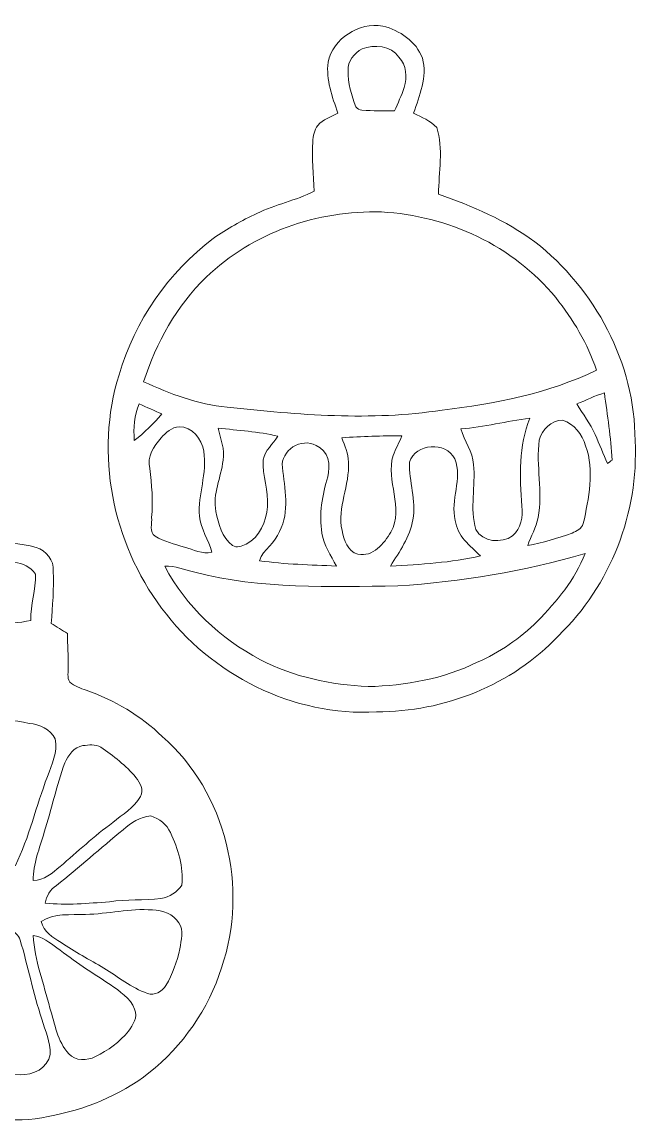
# Model space of a CAD drawing. Header units: centimetres. Extents: x -16.2 to 16.2, y -12 to 12.
# Drawn here: x 2.88 to 16.19, y -11.99 to 11.74 of the extents above; entities that cross this region are included whole.
import ezdxf

# ---------------------------------------------------------------- set-up
doc = ezdxf.new("R2010")
doc.units = ezdxf.units.CM
doc.header["$MEASUREMENT"] = 0
doc.layers.add('Layer 1', color=7, linetype='Continuous')

msp = doc.modelspace()

# ---------------------------------------------------------------- linework, layer by layer
at = {"layer": 'Layer 1', "color": 253, "lineweight": 9}
for points, knots in [([(9.48439, 10.86774), (9.58741, 11.38244), (10.1522, 11.73628), (10.66232, 11.64738), (10.66232, 11.64738), (11.02533, 11.55671), (11.38834, 11.31859), (11.51886, 10.95417), (11.51886, 10.95417), (11.63352, 10.54248), (11.45148, 10.14913), (11.32978, 9.76531), (11.32978, 9.76531), (11.50546, 9.68205), (11.69031, 9.60479), (11.82825, 9.46121), (11.82825, 9.46121), (11.9743, 8.99449), (11.87235, 8.49672), (11.86459, 8.01765), (11.86459, 8.01765), (12.59589, 7.76294), (13.31591, 7.45426), (13.9428, 6.99247), (13.9428, 6.99247), (15.24843, 5.97365), (16.10744, 4.36569), (16.10709, 2.69599), (16.10709, 2.69599), (16.19176, 1.14377), (15.57263, -0.43244), (14.45539, -1.5137), (14.45539, -1.5137), (13.45279, -2.58297), (11.98559, -3.15976), (10.52897, -3.1573), (10.52897, -3.1573), (8.73227, -3.26066), (6.94969, -2.35649), (5.89312, -0.9161), (5.89312, -0.9161), (4.83055, 0.49431), (4.44496, 2.42436), (4.97413, 4.1191), (4.97413, 4.1191), (5.31068, 5.28821), (6.04199, 6.32749), (7.00648, 7.06479), (7.00648, 7.06479), (7.30776, 7.26376), (7.61749, 7.45497), (7.94699, 7.6049), (7.94699, 7.6049), (8.34845, 7.79257), (8.78695, 7.88535), (9.18453, 8.08044), (9.18453, 8.08044), (9.15666, 8.4371), (9.14079, 8.79517), (9.15278, 9.15289), (9.15278, 9.15289), (9.15808, 9.276), (9.19194, 9.40124), (9.26073, 9.50425), (9.26073, 9.50425), (9.37609, 9.63266), (9.54648, 9.6877), (9.69359, 9.76919), (9.69359, 9.76919), (9.57471, 10.12338), (9.4343, 10.48603), (9.48439, 10.86774), (9.48439, 10.86774), (9.48439, 10.86774), (9.48439, 10.86774), (9.48439, 10.86774)], [0, 0, 0, 0, 0.05, 0.05, 0.05, 0.05, 0.1, 0.1, 0.1, 0.1, 0.15, 0.15, 0.15, 0.15, 0.2, 0.2, 0.2, 0.2, 0.25, 0.25, 0.25, 0.25, 0.3, 0.3, 0.3, 0.3, 0.35, 0.35, 0.35, 0.35, 0.4, 0.4, 0.4, 0.4, 0.45, 0.45, 0.45, 0.45, 0.5, 0.5, 0.5, 0.5, 0.55, 0.55, 0.55, 0.55, 0.6, 0.6, 0.6, 0.6, 0.65, 0.65, 0.65, 0.65, 0.7, 0.7, 0.7, 0.7, 0.75, 0.75, 0.75, 0.75, 0.8, 0.8, 0.8, 0.8, 0.85, 0.85, 0.85, 0.85, 0.9, 0.9, 0.9, 0.9, 1, 1, 1, 1]), ([(10.2157, 11.15772), (10.05096, 11.06036), (9.89468, 10.89243), (9.91655, 10.68535), (9.91655, 10.68535), (9.90984, 10.41689), (9.98393, 10.15089), (10.08447, 9.90465), (10.08447, 9.90465), (10.10881, 9.85668), (10.1642, 9.83798), (10.21464, 9.83163), (10.21464, 9.83163), (10.44783, 9.81893), (10.68172, 9.81364), (10.91632, 9.81611), (10.91632, 9.81611), (10.99146, 9.98227), (11.06731, 10.14878), (11.12516, 10.32199), (11.12516, 10.32199), (11.1936, 10.54142), (11.17773, 10.8053), (11.01051, 10.97569), (11.01051, 10.97569), (10.83553, 11.23004), (10.48346, 11.25403), (10.2157, 11.15772), (10.2157, 11.15772), (10.2157, 11.15772), (10.2157, 11.15772), (10.2157, 11.15772)], [0, 0, 0, 0, 0.11111111, 0.11111111, 0.11111111, 0.11111111, 0.22222222, 0.22222222, 0.22222222, 0.22222222, 0.33333333, 0.33333333, 0.33333333, 0.33333333, 0.44444444, 0.44444444, 0.44444444, 0.44444444, 0.55555556, 0.55555556, 0.55555556, 0.55555556, 0.66666667, 0.66666667, 0.66666667, 0.66666667, 0.77777778, 0.77777778, 0.77777778, 0.77777778, 1, 1, 1, 1]), ([(6.85585, 6.22695), (6.2152, 5.611), (5.77705, 4.80984), (5.50294, 3.97058), (5.50294, 3.97058), (6.07656, 3.71305), (6.66958, 3.47493), (7.30317, 3.42095), (7.30317, 3.42095), (8.84163, 3.2562), (10.40656, 3.11897), (11.94467, 3.35675), (11.94467, 3.35675), (13.0852, 3.49433), (14.23208, 3.7187), (15.27524, 4.21717), (15.27524, 4.21717), (15.08686, 4.78973), (14.76795, 5.31643), (14.39436, 5.78633), (14.39436, 5.78633), (13.48384, 6.90887), (12.06496, 7.55692), (10.6348, 7.63594), (10.6348, 7.63594), (9.26038, 7.67263), (7.84892, 7.19567), (6.85585, 6.22695), (6.85585, 6.22695), (6.85585, 6.22695), (6.85585, 6.22695), (6.85585, 6.22695)], [0, 0, 0, 0, 0.11111111, 0.11111111, 0.11111111, 0.11111111, 0.22222222, 0.22222222, 0.22222222, 0.22222222, 0.33333333, 0.33333333, 0.33333333, 0.33333333, 0.44444444, 0.44444444, 0.44444444, 0.44444444, 0.55555556, 0.55555556, 0.55555556, 0.55555556, 0.66666667, 0.66666667, 0.66666667, 0.66666667, 0.77777778, 0.77777778, 0.77777778, 0.77777778, 1, 1, 1, 1]), ([(14.85156, 3.48974), (14.98349, 3.27032), (15.13695, 3.06182), (15.24773, 2.8297), (15.24773, 2.8297), (15.33627, 2.6212), (15.422, 2.4106), (15.51125, 2.20211), (15.51125, 2.20211), (15.54441, 2.22786), (15.57722, 2.25326), (15.61109, 2.27831), (15.61109, 2.27831), (15.58674, 2.76443), (15.50949, 3.24562), (15.44599, 3.72752), (15.44599, 3.72752), (15.23891, 3.67248), (15.04946, 3.56947), (14.85156, 3.48974), (14.85156, 3.48974), (14.85156, 3.48974), (14.85156, 3.48974), (14.85156, 3.48974)], [0, 0, 0, 0, 0.14285714, 0.14285714, 0.14285714, 0.14285714, 0.28571429, 0.28571429, 0.28571429, 0.28571429, 0.42857143, 0.42857143, 0.42857143, 0.42857143, 0.57142857, 0.57142857, 0.57142857, 0.57142857, 0.71428571, 0.71428571, 0.71428571, 0.71428571, 1, 1, 1, 1]), ([(5.40734, 3.4908), (5.3008, 3.24315), (5.28352, 2.96728), (5.30186, 2.70058), (5.30186, 2.70058), (5.52164, 2.8678), (5.71743, 3.06641), (5.89876, 3.27384), (5.89876, 3.27384), (5.73296, 3.34193), (5.57209, 3.42025), (5.40734, 3.4908), (5.40734, 3.4908), (5.40734, 3.4908), (5.40734, 3.4908), (5.40734, 3.4908)], [0, 0, 0, 0, 0.2, 0.2, 0.2, 0.2, 0.4, 0.4, 0.4, 0.4, 0.6, 0.6, 0.6, 0.6, 1, 1, 1, 1]), ([(12.35107, 2.94999), (12.41457, 2.68329), (12.60542, 2.46175), (12.62376, 2.18164), (12.62376, 2.18164), (12.66716, 1.71845), (12.53663, 1.2369), (12.67351, 0.78288), (12.67351, 0.78288), (12.81638, 0.50172), (13.22454, 0.47808), (13.46549, 0.64106), (13.46549, 0.64106), (13.63835, 0.80193), (13.69727, 1.05593), (13.66375, 1.28453), (13.66375, 1.28453), (13.61966, 1.922), (13.59355, 2.58099), (13.83626, 3.18565), (13.83626, 3.18565), (13.3392, 3.11792), (12.85166, 2.99197), (12.35107, 2.94999), (12.35107, 2.94999), (12.35107, 2.94999), (12.35107, 2.94999), (12.35107, 2.94999)], [0, 0, 0, 0, 0.125, 0.125, 0.125, 0.125, 0.25, 0.25, 0.25, 0.25, 0.375, 0.375, 0.375, 0.375, 0.5, 0.5, 0.5, 0.5, 0.625, 0.625, 0.625, 0.625, 0.75, 0.75, 0.75, 0.75, 1, 1, 1, 1]), ([(14.03876, 2.71081), (13.96538, 2.15554), (14.12131, 1.59074), (14.01441, 1.03829), (14.01441, 1.03829), (13.97808, 0.82239), (13.85531, 0.63754), (13.79005, 0.43116), (13.79005, 0.43116), (14.1139, 0.50101), (14.43775, 0.5818), (14.74643, 0.7035), (14.74643, 0.7035), (14.84344, 0.74654), (14.96092, 0.79452), (14.9902, 0.90847), (14.9902, 0.90847), (15.10803, 1.45598), (15.23397, 2.0423), (15.04029, 2.58875), (15.04029, 2.58875), (14.97009, 2.83393), (14.79088, 3.0583), (14.54358, 3.13838), (14.54358, 3.13838), (14.29734, 3.14437), (14.1012, 2.93306), (14.03876, 2.71081), (14.03876, 2.71081), (14.03876, 2.71081), (14.03876, 2.71081), (14.03876, 2.71081)], [0, 0, 0, 0, 0.11111111, 0.11111111, 0.11111111, 0.11111111, 0.22222222, 0.22222222, 0.22222222, 0.22222222, 0.33333333, 0.33333333, 0.33333333, 0.33333333, 0.44444444, 0.44444444, 0.44444444, 0.44444444, 0.55555556, 0.55555556, 0.55555556, 0.55555556, 0.66666667, 0.66666667, 0.66666667, 0.66666667, 0.77777778, 0.77777778, 0.77777778, 0.77777778, 1, 1, 1, 1]), ([(6.27094, 2.99832), (6.11008, 2.98527), (5.98413, 2.86991), (5.87971, 2.75808), (5.87971, 2.75808), (5.72731, 2.57781), (5.56997, 2.34921), (5.63594, 2.09839), (5.63594, 2.09839), (5.67933, 1.74667), (5.71038, 1.39389), (5.67722, 1.03864), (5.67722, 1.03864), (5.69274, 0.91623), (5.61583, 0.72079), (5.75165, 0.63683), (5.75165, 0.63683), (5.94498, 0.51689), (6.17146, 0.46891), (6.38454, 0.39482), (6.38454, 0.39482), (6.57609, 0.35249), (6.77259, 0.23537), (6.97403, 0.29217), (6.97403, 0.29217), (6.91123, 0.55957), (6.73132, 0.78747), (6.70662, 1.06757), (6.70662, 1.06757), (6.67523, 1.53747), (6.87701, 1.99573), (6.80223, 2.46775), (6.80223, 2.46775), (6.75636, 2.73198), (6.5574, 2.99691), (6.27094, 2.99832), (6.27094, 2.99832), (6.27094, 2.99832), (6.27094, 2.99832), (6.27094, 2.99832)], [0, 0, 0, 0, 0.09090909, 0.09090909, 0.09090909, 0.09090909, 0.18181818, 0.18181818, 0.18181818, 0.18181818, 0.27272727, 0.27272727, 0.27272727, 0.27272727, 0.36363636, 0.36363636, 0.36363636, 0.36363636, 0.45454545, 0.45454545, 0.45454545, 0.45454545, 0.54545455, 0.54545455, 0.54545455, 0.54545455, 0.63636364, 0.63636364, 0.63636364, 0.63636364, 0.72727273, 0.72727273, 0.72727273, 0.72727273, 0.81818182, 0.81818182, 0.81818182, 0.81818182, 1, 1, 1, 1]), ([(7.11232, 2.9694), (7.15712, 2.74044), (7.26613, 2.51043), (7.21709, 2.27372), (7.21709, 2.27372), (7.17546, 1.9026), (6.98708, 1.55017), (7.06469, 1.16917), (7.06469, 1.16917), (7.11937, 0.90459), (7.18569, 0.6012), (7.42382, 0.43716), (7.42382, 0.43716), (7.51343, 0.37401), (7.62878, 0.41952), (7.71768, 0.4615), (7.71768, 0.4615), (8.00873, 0.61637), (8.15125, 0.95504), (8.17418, 1.27042), (8.17418, 1.27042), (8.20804, 1.61402), (8.05564, 1.94246), (8.08175, 2.28501), (8.08175, 2.28501), (8.12056, 2.48856), (8.29518, 2.62473), (8.40101, 2.79442), (8.40101, 2.79442), (7.97768, 2.89355), (7.54235, 2.91754), (7.11232, 2.9694), (7.11232, 2.9694), (7.11232, 2.9694), (7.11232, 2.9694), (7.11232, 2.9694)], [0, 0, 0, 0, 0.1, 0.1, 0.1, 0.1, 0.2, 0.2, 0.2, 0.2, 0.3, 0.3, 0.3, 0.3, 0.4, 0.4, 0.4, 0.4, 0.5, 0.5, 0.5, 0.5, 0.6, 0.6, 0.6, 0.6, 0.7, 0.7, 0.7, 0.7, 0.8, 0.8, 0.8, 0.8, 1, 1, 1, 1]), ([(8.49838, 2.12026), (8.54424, 1.66447), (8.66454, 1.16564), (8.43594, 0.73737), (8.43594, 0.73737), (8.34422, 0.49007), (8.08704, 0.35496), (8.00273, 0.10484), (8.00273, 0.10484), (8.55236, 0.02688), (9.10869, 0.01806), (9.66255, -0.01052), (9.66255, -0.01052), (9.54895, 0.22091), (9.38421, 0.43857), (9.34822, 0.70033), (9.34822, 0.70033), (9.28508, 1.11132), (9.36022, 1.52407), (9.47628, 1.91777), (9.47628, 1.91777), (9.5426, 2.16506), (9.4978, 2.49138), (9.22369, 2.59122), (9.22369, 2.59122), (8.91078, 2.77678), (8.45217, 2.48221), (8.49838, 2.12026), (8.49838, 2.12026), (8.49838, 2.12026), (8.49838, 2.12026), (8.49838, 2.12026)], [0, 0, 0, 0, 0.11111111, 0.11111111, 0.11111111, 0.11111111, 0.22222222, 0.22222222, 0.22222222, 0.22222222, 0.33333333, 0.33333333, 0.33333333, 0.33333333, 0.44444444, 0.44444444, 0.44444444, 0.44444444, 0.55555556, 0.55555556, 0.55555556, 0.55555556, 0.66666667, 0.66666667, 0.66666667, 0.66666667, 0.77777778, 0.77777778, 0.77777778, 0.77777778, 1, 1, 1, 1]), ([(9.78179, 2.75985), (9.84105, 2.5891), (9.91725, 2.42118), (9.92466, 2.23668), (9.92466, 2.23668), (9.95183, 1.73503), (9.67878, 1.26019), (9.78496, 0.75677), (9.78496, 0.75677), (9.82377, 0.55675), (9.90279, 0.30628), (10.12716, 0.24666), (10.12716, 0.24666), (10.45277, 0.17751), (10.69442, 0.48126), (10.838, 0.72538), (10.838, 0.72538), (11.12799, 1.24467), (10.72547, 1.83345), (10.88598, 2.37532), (10.88598, 2.37532), (10.94172, 2.52031), (11.01792, 2.65578), (11.07648, 2.79936), (11.07648, 2.79936), (10.64398, 2.80606), (10.21253, 2.78842), (9.78179, 2.75985), (9.78179, 2.75985), (9.78179, 2.75985), (9.78179, 2.75985), (9.78179, 2.75985)], [0, 0, 0, 0, 0.11111111, 0.11111111, 0.11111111, 0.11111111, 0.22222222, 0.22222222, 0.22222222, 0.22222222, 0.33333333, 0.33333333, 0.33333333, 0.33333333, 0.44444444, 0.44444444, 0.44444444, 0.44444444, 0.55555556, 0.55555556, 0.55555556, 0.55555556, 0.66666667, 0.66666667, 0.66666667, 0.66666667, 0.77777778, 0.77777778, 0.77777778, 0.77777778, 1, 1, 1, 1]), ([(11.23664, 2.23209), (11.23523, 1.81652), (11.38128, 1.408), (11.31425, 0.99067), (11.31425, 0.99067), (11.24299, 0.61884), (11.03097, 0.30169), (10.82671, -0.0084), (10.82671, -0.0084), (11.47971, 0.02511), (12.13517, 0.06427), (12.77511, 0.20856), (12.77511, 0.20856), (12.54933, 0.42904), (12.26287, 0.63718), (12.22901, 0.97726), (12.22901, 0.97726), (12.10906, 1.41859), (12.39552, 1.87226), (12.21631, 2.30229), (12.21631, 2.30229), (12.02863, 2.69035), (11.37493, 2.64272), (11.23664, 2.23209), (11.23664, 2.23209), (11.23664, 2.23209), (11.23664, 2.23209), (11.23664, 2.23209)], [0, 0, 0, 0, 0.125, 0.125, 0.125, 0.125, 0.25, 0.25, 0.25, 0.25, 0.375, 0.375, 0.375, 0.375, 0.5, 0.5, 0.5, 0.5, 0.625, 0.625, 0.625, 0.625, 0.75, 0.75, 0.75, 0.75, 1, 1, 1, 1]), ([(2.13004, 0.42869), (2.47435, 0.52147), (2.84265, 0.49007), (3.18237, 0.39165), (3.18237, 0.39165), (3.39898, 0.32215), (3.57325, 0.11754), (3.55526, -0.12164), (3.55526, -0.12164), (3.57184, -0.49629), (3.53691, -0.87271), (3.51187, -1.247), (3.51187, -1.247), (3.62793, -1.31932), (3.74294, -1.39305), (3.85829, -1.46784), (3.85829, -1.46784), (3.86147, -1.70738), (3.87981, -1.94797), (3.87488, -2.18786), (3.87488, -2.18786), (3.88475, -2.29017), (3.84595, -2.41823), (3.90839, -2.51312), (3.90839, -2.51312), (4.01034, -2.60132), (4.13981, -2.64612), (4.26505, -2.69233), (4.26505, -2.69233), (4.87535, -2.89871), (5.44297, -3.24302), (5.90723, -3.68928), (5.90723, -3.68928), (7.28624, -4.89367), (7.77589, -6.96447), (7.18499, -8.68215), (7.18499, -8.68215), (6.90241, -9.57185), (6.35032, -10.37125), (5.61795, -10.95086), (5.61795, -10.95086), (4.98789, -11.44228), (4.22871, -11.75202), (3.44378, -11.89137), (3.44378, -11.89137), (3.07619, -11.99014), (2.69625, -11.9591), (2.32089, -11.96369), (2.32089, -11.96369), (1.91131, -11.97462), (1.51973, -11.83139), (1.12497, -11.74214), (1.12497, -11.74214), (0.2201, -11.47297), (-0.58706, -10.90535), (-1.16526, -10.16099), (-1.16526, -10.16099), (-1.52262, -9.74789), (-1.78051, -9.25435), (-1.94772, -8.73612), (-1.94772, -8.73612), (-2.08742, -8.24118), (-2.21477, -7.73565), (-2.20948, -7.21777), (-2.20948, -7.21777), (-2.22501, -6.81666), (-2.14563, -6.41978), (-2.05179, -6.03243), (-2.05179, -6.03243), (-1.75122, -4.6499), (-0.75251, -3.44022), (0.54289, -2.87401), (0.54289, -2.87401), (0.77149, -2.76536), (1.00644, -2.67117), (1.24386, -2.58297), (1.24386, -2.58297), (1.2495, -2.22773), (1.23116, -1.87071), (1.26926, -1.51758), (1.26926, -1.51758), (1.38991, -1.35213), (1.59805, -1.2784), (1.78396, -1.21349), (1.78396, -1.21349), (1.80231, -0.82473), (1.64391, -0.4522), (1.68977, -0.06343), (1.68977, -0.06343), (1.74022, 0.16199), (1.92296, 0.33944), (2.13004, 0.42869), (2.13004, 0.42869), (2.13004, 0.42869), (2.13004, 0.42869), (2.13004, 0.42869)], [0, 0, 0, 0, 0.04, 0.04, 0.04, 0.04, 0.08, 0.08, 0.08, 0.08, 0.12, 0.12, 0.12, 0.12, 0.16, 0.16, 0.16, 0.16, 0.2, 0.2, 0.2, 0.2, 0.24, 0.24, 0.24, 0.24, 0.28, 0.28, 0.28, 0.28, 0.32, 0.32, 0.32, 0.32, 0.36, 0.36, 0.36, 0.36, 0.4, 0.4, 0.4, 0.4, 0.44, 0.44, 0.44, 0.44, 0.48, 0.48, 0.48, 0.48, 0.52, 0.52, 0.52, 0.52, 0.56, 0.56, 0.56, 0.56, 0.6, 0.6, 0.6, 0.6, 0.64, 0.64, 0.64, 0.64, 0.68, 0.68, 0.68, 0.68, 0.72, 0.72, 0.72, 0.72, 0.76, 0.76, 0.76, 0.76, 0.8, 0.8, 0.8, 0.8, 0.84, 0.84, 0.84, 0.84, 0.88, 0.88, 0.88, 0.88, 0.92, 0.92, 0.92, 0.92, 1, 1, 1, 1]), ([(10.98723, -0.43773), (9.52426, -0.45396), (8.03483, -0.51605), (6.60608, -0.14034), (6.60608, -0.14034), (6.39053, -0.10295), (6.1831, 0.01135), (5.95979, -0.0144), (5.95979, -0.0144), (6.41593, -0.88082), (7.16135, -1.57473), (8.02284, -2.03229), (8.02284, -2.03229), (8.73827, -2.40588), (9.54789, -2.56957), (10.3487, -2.61296), (10.3487, -2.61296), (11.15621, -2.58862), (11.97113, -2.44715), (12.70102, -2.08626), (12.70102, -2.08626), (13.18644, -1.87777), (13.62495, -1.5705), (14.00136, -1.20079), (14.00136, -1.20079), (14.41552, -0.77252), (14.81522, -0.30156), (15.0283, 0.26289), (15.0283, 0.26289), (13.71385, -0.12552), (12.35354, -0.34848), (10.98723, -0.43773)], [0, 0, 0, 0, 0.11111111, 0.11111111, 0.11111111, 0.11111111, 0.22222222, 0.22222222, 0.22222222, 0.22222222, 0.33333333, 0.33333333, 0.33333333, 0.33333333, 0.44444444, 0.44444444, 0.44444444, 0.44444444, 0.55555556, 0.55555556, 0.55555556, 0.55555556, 0.66666667, 0.66666667, 0.66666667, 0.66666667, 0.77777778, 0.77777778, 0.77777778, 0.77777778, 1, 1, 1, 1]), ([(2.19565, -0.04968), (2.15685, -0.07437), (2.12792, -0.11282), (2.13039, -0.16115), (2.13039, -0.16115), (2.10816, -0.53545), (2.18648, -0.90375), (2.27185, -1.2657), (2.27185, -1.2657), (2.53996, -1.2523), (2.80984, -1.23889), (3.07372, -1.18209), (3.07372, -1.18209), (3.05326, -0.84343), (3.1859, -0.52028), (3.16932, -0.18479), (3.16932, -0.18479), (2.95448, 0.13589), (2.49975, 0.12248), (2.19565, -0.04968), (2.19565, -0.04968), (2.19565, -0.04968), (2.19565, -0.04968), (2.19565, -0.04968)], [0, 0, 0, 0, 0.14285714, 0.14285714, 0.14285714, 0.14285714, 0.28571429, 0.28571429, 0.28571429, 0.28571429, 0.42857143, 0.42857143, 0.42857143, 0.42857143, 0.57142857, 0.57142857, 0.57142857, 0.57142857, 0.71428571, 0.71428571, 0.71428571, 0.71428571, 1, 1, 1, 1]), ([(2.06548, -3.48397), (1.92296, -3.5838), (1.76844, -3.73973), (1.82277, -3.93446), (1.82277, -3.93446), (1.8651, -4.28019), (2.0235, -4.59698), (2.12686, -4.92683), (2.12686, -4.92683), (2.32618, -5.43271), (2.38192, -5.98587), (2.61758, -6.4787), (2.61758, -6.4787), (2.64721, -6.47834), (2.70683, -6.47764), (2.73646, -6.47729), (2.73646, -6.47729), (3.03703, -5.86416), (3.1852, -5.19176), (3.42755, -4.55571), (3.42755, -4.55571), (3.52033, -4.29536), (3.65686, -4.02936), (3.59583, -3.74291), (3.59583, -3.74291), (3.49599, -3.53159), (3.25716, -3.42505), (3.03385, -3.40636), (3.03385, -3.40636), (2.71565, -3.32063), (2.36075, -3.32592), (2.06548, -3.48397), (2.06548, -3.48397), (2.06548, -3.48397), (2.06548, -3.48397), (2.06548, -3.48397)], [0, 0, 0, 0, 0.1, 0.1, 0.1, 0.1, 0.2, 0.2, 0.2, 0.2, 0.3, 0.3, 0.3, 0.3, 0.4, 0.4, 0.4, 0.4, 0.5, 0.5, 0.5, 0.5, 0.6, 0.6, 0.6, 0.6, 0.7, 0.7, 0.7, 0.7, 0.8, 0.8, 0.8, 0.8, 1, 1, 1, 1]), ([(4.19343, -3.88472), (3.9987, -3.91259), (3.88299, -4.0978), (3.8015, -4.25902), (3.8015, -4.25902), (3.62193, -4.74691), (3.51963, -5.25879), (3.36123, -5.75339), (3.36123, -5.75339), (3.26386, -6.0984), (3.11182, -6.43319), (3.12381, -6.80078), (3.12381, -6.80078), (3.3577, -6.79726), (3.53162, -6.63427), (3.70166, -6.49598), (3.70166, -6.49598), (4.07984, -6.17848), (4.43509, -5.83276), (4.84043, -5.54878), (4.84043, -5.54878), (5.04151, -5.36815), (5.30751, -5.22951), (5.43521, -4.98116), (5.43521, -4.98116), (5.51635, -4.8411), (5.42498, -4.68623), (5.33855, -4.5744), (5.33855, -4.5744), (5.12124, -4.31899), (4.85948, -4.10239), (4.57761, -3.92247), (4.57761, -3.92247), (4.46543, -3.84592), (4.31761, -3.87449), (4.19343, -3.88472), (4.19343, -3.88472), (4.19343, -3.88472), (4.19343, -3.88472), (4.19343, -3.88472)], [0, 0, 0, 0, 0.09090909, 0.09090909, 0.09090909, 0.09090909, 0.18181818, 0.18181818, 0.18181818, 0.18181818, 0.27272727, 0.27272727, 0.27272727, 0.27272727, 0.36363636, 0.36363636, 0.36363636, 0.36363636, 0.45454545, 0.45454545, 0.45454545, 0.45454545, 0.54545455, 0.54545455, 0.54545455, 0.54545455, 0.63636364, 0.63636364, 0.63636364, 0.63636364, 0.72727273, 0.72727273, 0.72727273, 0.72727273, 0.81818182, 0.81818182, 0.81818182, 0.81818182, 1, 1, 1, 1]), ([(5.06056, -5.70047), (4.57937, -6.10123), (4.10947, -6.51574), (3.62088, -6.90697), (3.62088, -6.90697), (3.48259, -6.99093), (3.41344, -7.13522), (3.37711, -7.28621), (3.37711, -7.28621), (3.83854, -7.33489), (4.3035, -7.2922), (4.76423, -7.25587), (4.76423, -7.25587), (5.13323, -7.20295), (5.50824, -7.22941), (5.8783, -7.18708), (5.8783, -7.18708), (6.05469, -7.14827), (6.23319, -7.05408), (6.32809, -6.89568), (6.32809, -6.89568), (6.37395, -6.50022), (6.24131, -6.11922), (6.08538, -5.76362), (6.08538, -5.76362), (6.00389, -5.5897), (5.83773, -5.4627), (5.65781, -5.40519), (5.65781, -5.40519), (5.42851, -5.41895), (5.23025, -5.55618), (5.06056, -5.70047), (5.06056, -5.70047), (5.06056, -5.70047), (5.06056, -5.70047), (5.06056, -5.70047)], [0, 0, 0, 0, 0.1, 0.1, 0.1, 0.1, 0.2, 0.2, 0.2, 0.2, 0.3, 0.3, 0.3, 0.3, 0.4, 0.4, 0.4, 0.4, 0.5, 0.5, 0.5, 0.5, 0.6, 0.6, 0.6, 0.6, 0.7, 0.7, 0.7, 0.7, 0.8, 0.8, 0.8, 0.8, 1, 1, 1, 1]), ([(4.24917, -7.52856), (3.9285, -7.54726), (3.57537, -7.4947), (3.29491, -7.68449), (3.29491, -7.68449), (3.35206, -7.90251), (3.53974, -8.03021), (3.72177, -8.13605), (3.72177, -8.13605), (4.0174, -8.3396), (4.33631, -8.50611), (4.64428, -8.68956), (4.64428, -8.68956), (4.95402, -8.87688), (5.23836, -9.11642), (5.58549, -9.23389), (5.58549, -9.23389), (5.73825, -9.2921), (5.90758, -9.19509), (5.9859, -9.06279), (5.9859, -9.06279), (6.13195, -8.82044), (6.22085, -8.54703), (6.28576, -8.27328), (6.28576, -8.27328), (6.31328, -8.09195), (6.37642, -7.87499), (6.26389, -7.7106), (6.26389, -7.7106), (6.14641, -7.51904), (5.91076, -7.43367), (5.69486, -7.43296), (5.69486, -7.43296), (5.20873, -7.3938), (4.73318, -7.52433), (4.24917, -7.52856), (4.24917, -7.52856), (4.24917, -7.52856), (4.24917, -7.52856), (4.24917, -7.52856)], [0, 0, 0, 0, 0.09090909, 0.09090909, 0.09090909, 0.09090909, 0.18181818, 0.18181818, 0.18181818, 0.18181818, 0.27272727, 0.27272727, 0.27272727, 0.27272727, 0.36363636, 0.36363636, 0.36363636, 0.36363636, 0.45454545, 0.45454545, 0.45454545, 0.45454545, 0.54545455, 0.54545455, 0.54545455, 0.54545455, 0.63636364, 0.63636364, 0.63636364, 0.63636364, 0.72727273, 0.72727273, 0.72727273, 0.72727273, 0.81818182, 0.81818182, 0.81818182, 0.81818182, 1, 1, 1, 1]), ([(2.62005, -7.85136), (2.53397, -8.03163), (2.4486, -8.2126), (2.39744, -8.40698), (2.39744, -8.40698), (2.2267, -8.98483), (1.99669, -9.54222), (1.76315, -10.09679), (1.76315, -10.09679), (1.70988, -10.3148), (1.58711, -10.64536), (1.82594, -10.8034), (1.82594, -10.8034), (2.11099, -11.01718), (2.50151, -10.97944), (2.83736, -10.99002), (2.83736, -10.99002), (3.11711, -11.00413), (3.43567, -10.8535), (3.48682, -10.55152), (3.48682, -10.55152), (3.49917, -10.28623), (3.37887, -10.04034), (3.30549, -9.79022), (3.30549, -9.79022), (3.12487, -9.2286), (3.00775, -8.64969), (2.84124, -8.08419), (2.84124, -8.08419), (2.81055, -7.97659), (2.71247, -7.90321), (2.62005, -7.85136), (2.62005, -7.85136), (2.62005, -7.85136), (2.62005, -7.85136), (2.62005, -7.85136)], [0, 0, 0, 0, 0.1, 0.1, 0.1, 0.1, 0.2, 0.2, 0.2, 0.2, 0.3, 0.3, 0.3, 0.3, 0.4, 0.4, 0.4, 0.4, 0.5, 0.5, 0.5, 0.5, 0.6, 0.6, 0.6, 0.6, 0.7, 0.7, 0.7, 0.7, 0.8, 0.8, 0.8, 0.8, 1, 1, 1, 1]), ([(3.12169, -7.98435), (3.14956, -8.5241), (3.35453, -9.03316), (3.48188, -9.55386), (3.48188, -9.55386), (3.59265, -9.88865), (3.63887, -10.27282), (3.89075, -10.53952), (3.89075, -10.53952), (4.02939, -10.70004), (4.28657, -10.68981), (4.46225, -10.60055), (4.46225, -10.60055), (4.73424, -10.46897), (4.98401, -10.28482), (5.17839, -10.05304), (5.17839, -10.05304), (5.27435, -9.91581), (5.38265, -9.75142), (5.31033, -9.57538), (5.31033, -9.57538), (5.2179, -9.33479), (4.98366, -9.18909), (4.78504, -9.04374), (4.78504, -9.04374), (4.39205, -8.79433), (4.00576, -8.53398), (3.63463, -8.25282), (3.63463, -8.25282), (3.47694, -8.13958), (3.32137, -8.01222), (3.12169, -7.98435)], [0, 0, 0, 0, 0.11111111, 0.11111111, 0.11111111, 0.11111111, 0.22222222, 0.22222222, 0.22222222, 0.22222222, 0.33333333, 0.33333333, 0.33333333, 0.33333333, 0.44444444, 0.44444444, 0.44444444, 0.44444444, 0.55555556, 0.55555556, 0.55555556, 0.55555556, 0.66666667, 0.66666667, 0.66666667, 0.66666667, 0.77777778, 0.77777778, 0.77777778, 0.77777778, 1, 1, 1, 1])]:
    msp.add_open_spline(points, degree=3, knots=knots, dxfattribs=at)

doc.saveas('drawing.dxf')
